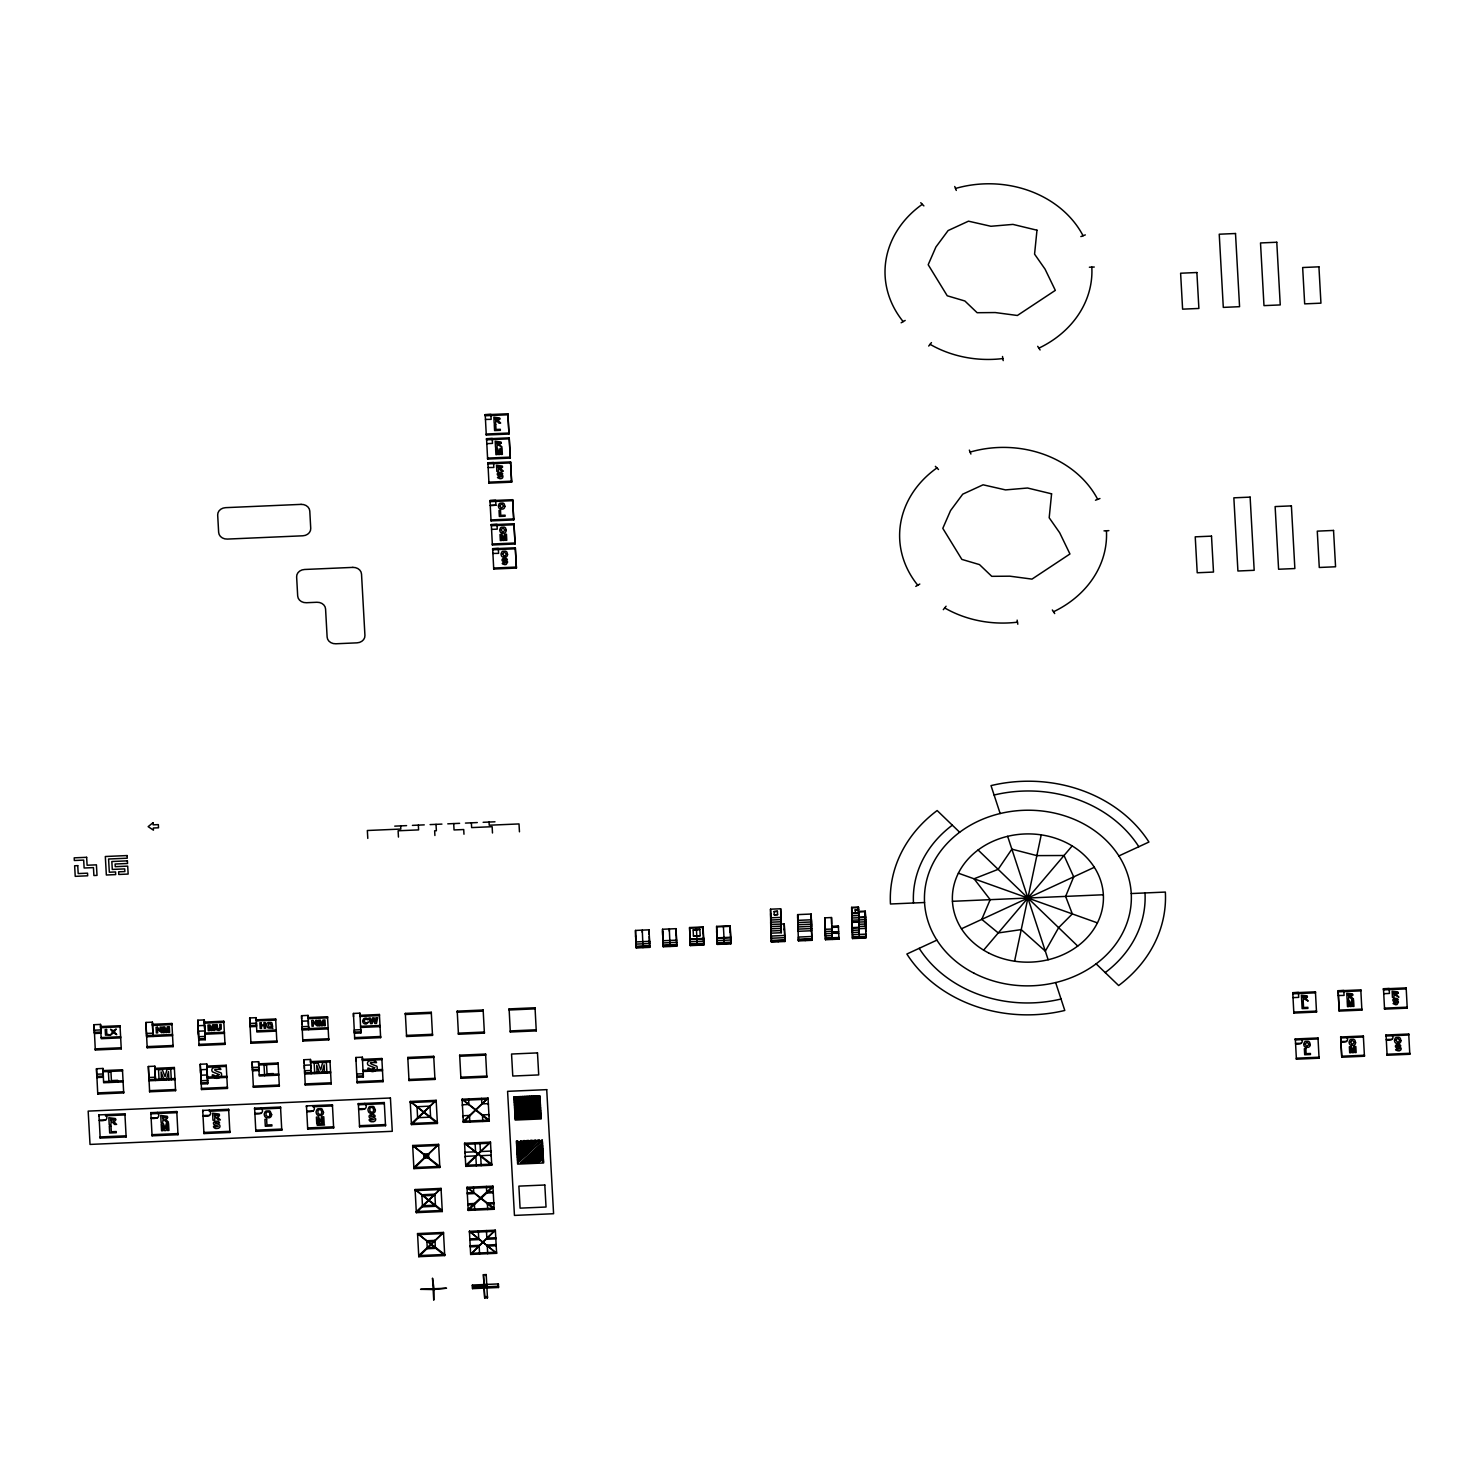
<?xml version="1.0" encoding="UTF-8"?>
<svg xmlns="http://www.w3.org/2000/svg" width="1484" height="1484" viewBox="0 0 1484 1484"><rect width="100%" height="100%" fill="white"/><g stroke="black" fill="none" stroke-linecap="round" stroke-linejoin="round"><path stroke-width="1.5" d="M1014.574 961.205L1041.23 834.861M166.319 1079.962L168.471 1071.578L168.935 1079.851M321.954 1073.229L324.106 1064.826L324.569 1073.099M497.548 473.285L497.288 473.952A2.096 1.781 -0.7 0 0 497.344 474.528A1.892 1.614 -0.7 0 0 497.863 475.27L501.499 476.642L498.902 477.254A2.282 1.929 -0.7 0 1 498.55 476.549L497.492 477.625L499.904 478.701A5.565 4.712 -0.7 0 0 500.887 478.627A4.025 3.413 -0.7 0 0 501.462 478.516A2.17 1.855 -0.7 0 0 502.686 477.681L502.891 476.16M1393.142 999.27L1392.901 999.808A2.096 1.781 -0.7 0 0 1392.938 1000.513A1.874 1.595 -0.7 0 0 1393.309 1001.125L1397.093 1002.627L1394.589 1003.314A2.282 1.929 -0.7 0 1 1394.144 1002.535L1393.086 1003.611L1395.498 1004.687A5.565 4.712 -0.7 0 0 1396.481 1004.612A4.025 3.413 -0.7 0 0 1397.056 1004.501L1398.485 1002.127M1395.702 1045.404L1395.461 1045.942A2.096 1.781 -0.7 0 0 1395.498 1046.647A1.874 1.595 -0.7 0 0 1395.869 1047.259L1399.653 1048.761L1397.149 1049.448A2.282 1.929 -0.7 0 1 1396.704 1048.669L1395.646 1049.745A2.504 2.115 -0.7 0 0 1396.073 1050.227L1398.058 1050.82A5.565 4.73 -0.7 0 0 1399.041 1050.746M928.706 346.05L931.451 342.6M943.305 609.664L946.069 606.233M983.632 950.15L1072.171 845.917M411.439 1123.481L436.166 1100.33L437.39 1123.444L411.458 1124.575L410.233 1101.462L436.166 1100.33L411.458 1124.575L411.439 1123.481L437.39 1122.349L437.39 1123.444L410.233 1101.462L437.39 1122.349M413.888 1167.518L438.596 1144.368L439.839 1167.481L413.906 1168.613L412.663 1145.5L438.596 1144.368L413.906 1168.613L413.888 1167.518L439.82 1166.387L439.839 1167.481L412.663 1145.5L439.82 1166.387M463.323 1121.236L488.032 1098.086L489.275 1121.199L463.342 1122.331L462.099 1099.217L488.032 1098.086L463.342 1122.331L463.323 1121.236L489.256 1120.105L489.275 1121.199L462.099 1099.217L489.256 1120.105M515.152 1096.824L514.039 1097.882L539.935 1096.917M514.113 1099.44L516.988 1096.75M514.206 1100.98L518.825 1096.657M514.299 1102.538L520.661 1096.583M514.373 1104.096L522.498 1096.509M514.466 1105.654L524.334 1096.435M514.558 1107.212L526.152 1096.342M514.633 1108.771L527.989 1096.268M514.725 1110.329L529.825 1096.194M514.818 1111.887L531.662 1096.101M514.892 1113.445L533.498 1096.027M514.985 1115.003L535.334 1095.953M515.059 1116.562L537.171 1095.878M515.152 1118.12L539.007 1095.786M416.336 1211.556L441.045 1188.406L442.288 1211.519L416.336 1212.651L415.112 1189.537L441.045 1188.406L416.336 1212.651L416.336 1211.556L442.269 1210.425L442.288 1211.519L415.112 1189.537L442.269 1210.425M465.772 1165.274L490.481 1142.124L491.723 1165.237L465.772 1166.368L464.548 1143.255L490.481 1142.124L465.772 1166.368L465.772 1165.274L491.705 1164.142L491.723 1165.237L464.548 1143.255L491.705 1164.142M516.117 1118.862L539.953 1096.528M517.953 1118.769L540.046 1098.086M519.79 1118.695L540.139 1099.644M521.626 1118.621L540.213 1101.202M523.444 1118.528L540.306 1102.76M525.28 1118.454L540.399 1104.319M527.117 1118.38L540.473 1105.877M528.953 1118.305L540.566 1107.435M530.79 1118.213L540.658 1108.975M532.626 1118.138L540.732 1110.533M534.463 1118.064L540.825 1112.091M536.299 1117.971L540.899 1113.649M538.117 1117.897L540.992 1115.207M539.953 1117.823L541.085 1116.766M516.562 1143.552L521.274 1140.769L516.655 1145.11M516.729 1146.65L523.091 1140.695L524.928 1140.621L516.822 1148.208M516.914 1149.766L526.764 1140.547L528.601 1140.454L516.988 1151.324M517.081 1152.882L530.437 1140.38L532.274 1140.306L517.174 1154.441M517.248 1155.999L534.11 1140.213L535.947 1140.139L517.341 1157.557M517.415 1159.115L537.764 1140.064L539.601 1139.99L517.508 1160.674M517.601 1162.232L542.365 1139.86L517.638 1163.011M418.766 1255.594L443.493 1232.443L444.718 1255.557L418.785 1256.688L417.542 1233.575L443.493 1232.443L418.785 1256.688L418.766 1255.594L444.699 1254.462L444.718 1255.557L417.542 1233.575L444.699 1254.462M468.202 1209.293L492.929 1186.161L494.153 1209.274L468.221 1210.406L466.978 1187.293L486.437 1186.402L492.929 1186.161L492.929 1187.256L468.221 1210.406L468.202 1209.293L494.135 1208.18L494.153 1209.274L466.978 1187.293L494.135 1208.18M542.495 1142.198L520.383 1162.881L522.22 1162.807L542.569 1143.756M542.662 1145.314L524.056 1162.733L525.893 1162.64L542.754 1146.872M542.829 1148.43L527.729 1162.566L529.565 1162.491L542.921 1149.989M543.014 1151.547L531.402 1162.417L533.238 1162.324L543.088 1153.105M543.181 1154.645L535.056 1162.25L536.893 1162.176L543.255 1156.203M543.348 1157.761L538.729 1162.083L543.441 1159.319M543.515 1160.878L542.402 1161.935L543.571 1161.879M486.863 1238.101L470.651 1254.444L496.602 1253.312L469.426 1231.312L496.602 1253.312L495.359 1230.199L469.426 1231.312L470.651 1254.444L495.359 1230.199L486.863 1238.157L495.786 1237.712L495.804 1238.862L486.882 1239.251L486.455 1230.533L486.455 1231.683M433.142 1289.559L446.536 1288.205L420.584 1289.318L433.142 1289.559L433.736 1300.169L434.07 1289.522M901.159 322.789L905.184 320.433M915.776 586.403L919.802 584.047M1393.736 998.751L1394.997 998.361A4.712 3.988 -0.7 0 1 1396.017 998.342L1397.038 998.565A2.115 1.799 -0.7 0 1 1398.206 999.901L1394.311 999.826L1397.427 1001.144A1.985 1.688 -0.7 0 1 1398.076 1001.533L1398.262 1001.719M498.142 472.765L499.385 472.376A4.712 3.988 -0.7 0 1 500.423 472.357L501.444 472.58A2.115 1.781 -0.7 0 1 502.575 473.897M214.438 1121.719L215.866 1121.255A5.38 4.563 -0.7 0 1 217.054 1121.236L218.222 1121.496A2.412 2.041 -0.7 0 1 218.853 1121.885A2.393 2.022 -0.7 0 1 219.539 1123.036L215.106 1122.943L218.667 1124.445A2.282 1.929 -0.7 0 1 219.409 1124.891L219.613 1125.095A2.226 1.892 -0.7 0 1 219.873 1125.577L219.966 1126.634A1.948 1.651 -0.7 0 1 219.632 1127.321A2.486 2.115 -0.7 0 1 218.241 1128.267L218.037 1128.322M1396.296 1044.884L1397.538 1044.495A4.712 3.988 -0.7 0 1 1398.577 1044.458L1399.598 1044.699A2.096 1.781 -0.7 0 1 1400.748 1046.034L1396.871 1045.96L1399.987 1047.259A2.003 1.688 -0.7 0 1 1400.636 1047.667M936.905 940.133L906.872 954.026A137.604 116.809 -0.7 0 0 1064.789 1010.456L1055.643 982.575M961.465 928.78L1094.339 867.305M1118.899 855.934L1148.931 842.04A137.604 116.809 -0.7 0 0 991.015 785.611L1000.16 813.51M1080.853 236.587L1085.323 234.899M1095.47 500.219L1099.941 498.513M365.305 1019.118L364.062 1021.085L365.491 1022.995M373.671 1121.589L373.875 1121.533A2.486 2.115 -0.7 0 0 375.285 1120.568A1.985 1.688 -0.7 0 0 375.619 1119.734L375.508 1118.825M1399.431 1050.672L1399.616 1050.616A2.17 1.855 -0.7 0 0 1400.859 1049.782L1401.137 1049.058A2.857 2.412 -0.7 0 0 1401.1 1048.502L1401.044 1048.261M365.973 1022.995L368.626 1022.031L366.437 1023.941A4.081 3.469 -0.7 0 1 365.602 1023.979L364.99 1023.923A2.69 2.282 -0.7 0 1 364.174 1023.626A3.079 2.616 -0.7 0 1 362.986 1022.402L362.727 1021.549A5.621 4.767 -0.7 0 1 362.708 1020.547L363.654 1018.766A3.024 2.56 -0.7 0 1 364.99 1018.172L365.305 1018.117A3.747 3.191 -0.7 0 1 366.251 1018.098A3.024 2.56 -0.7 0 1 367.55 1018.618M1089.386 267.231L1094.264 267.027M485.212 414.759L507.899 413.776L507.918 414.778L485.231 415.761L485.212 414.611L490.889 414.37L491.148 419.341L485.472 419.434M508.956 433.031L486.288 434.014L486.288 435.016L508.975 434.033L507.899 413.776M486.548 438.837L509.235 437.854L509.235 438.837L486.567 439.82L486.548 438.67L492.224 438.429L492.484 443.401L486.826 443.642M510.292 457.109L487.624 458.092L487.624 459.075L510.311 458.092L509.235 437.854M510.57 461.914L487.884 462.897L487.902 463.898L510.57 462.915L510.57 461.914L511.646 482.17L488.959 483.153L487.884 462.748L493.56 462.489L493.82 467.46L488.143 467.553M511.628 481.168L488.959 482.152L488.959 483.153M495.916 505.228L490.239 505.469L495.916 505.228L495.637 500.256L489.98 500.498L489.998 501.648L512.666 500.664L512.666 499.681L489.98 500.664L491.056 520.903L513.742 519.919L512.666 499.681M513.724 518.918L491.037 519.919L491.056 520.903M491.315 524.724L514.002 523.741L514.002 524.742L491.315 525.726L491.315 524.575L496.973 524.316L497.251 529.139L491.575 529.38M515.059 542.996L492.373 543.979L492.391 544.98L515.078 543.997L514.002 523.741M492.651 548.783L515.319 547.8L515.338 548.802L492.651 549.785L492.651 548.635L498.309 548.394L498.587 553.365L492.911 553.439M1104.003 530.864L1108.882 530.641M516.395 567.055L493.708 568.038L493.727 569.04L516.413 568.057L515.319 547.8M394.744 826.143L406.579 825.623M412.422 825.382L424.257 824.863M430.1 824.603L441.935 824.102M447.778 823.843L459.613 823.323M465.457 823.082L477.292 822.563M483.135 822.303L494.97 821.802M770.53 909.191L780.658 908.764L781.178 919.561L771.031 920.006L770.53 909.191L770.79 930.598M924.551 902.513L890.456 903.997A137.604 116.809 -0.7 0 1 937.146 810.542L959.666 832.246M952.45 901.307L1103.354 894.759M1131.253 893.553L1165.348 892.069A137.604 116.809 -0.7 0 1 1118.658 985.543L1096.138 963.839M851.909 927.092L851.668 907.336L858.42 907.039L858.587 909.896L855.211 910.044L858.587 909.358M774.054 911.38L777.431 911.232L777.597 914.645L774.221 914.793L774.073 911.918L777.431 911.232M851.668 907.874L858.438 907.577M858.475 911.417L865.246 911.139L865.562 917.427L852.039 918.002L851.668 907.336M797.836 929.429L797.65 914.608L811.173 914.033L811.562 926.35L798.04 926.943L797.669 916.815M858.494 911.974L865.246 911.677M858.754 912.771L851.983 913.068L852.187 928.984M852.001 913.606L858.754 913.328M852.02 915.813L858.772 915.517M824.863 928.261L824.733 917.835L831.504 917.539L832.227 935.606L825.456 935.903L824.77 920.024M858.791 917.168L865.562 916.871L865.71 928.39L858.939 928.687L858.735 912.233L855.359 912.92L855.192 909.506M797.965 920.358L811.488 919.765L811.618 930.746L798.095 931.321L797.65 914.608M771.049 922.195L781.196 921.749M797.984 922.547L811.507 921.954M852.076 920.21L865.599 919.616M703.49 937.628L703.824 945.011L690.301 945.605L689.578 927.537L703.101 926.943L703.768 941.171L690.245 941.765M716.698 932.954L716.624 926.368L730.147 925.775L730.796 937.795L717.273 938.389M635.579 936.46L635.504 930.431L649.027 929.837L649.695 943.509L636.172 944.102M662.625 935.291L662.55 929.262L676.073 928.669L676.778 946.18L663.255 946.773L662.569 931.451M689.596 928.094L703.119 927.5M716.624 926.906L730.147 926.331M771.086 924.402L784.238 923.976L784.943 941.487L771.42 942.08L770.771 928.965M852.094 921.842L858.846 921.564L859.199 930.041L852.447 930.338M798.021 924.736L811.544 924.161M852.094 922.399L865.617 921.805M693.121 929.707L699.873 929.411L700.207 935.699L693.436 935.996L693.121 930.264L699.873 929.411M771.105 926.591L781.252 926.146L780.714 913.142M858.884 924.291L865.654 924.013L865.283 913.884M781.27 928.353L771.142 928.78L770.586 913.587M831.615 926.313L838.367 926.035L839.017 939.149L825.512 939.743L824.844 926.61M831.615 926.869L838.367 926.572M831.615 927.426L838.386 927.129M798.077 929.132L811.6 928.539M865.673 926.202L858.921 926.498L859.255 934.419M771.161 930.987L781.307 930.542M825.512 939.743L825.382 929.299L832.134 929.021L832.246 937.795M852.41 928.131L859.18 927.834M781.326 932.731L771.198 933.176L770.994 917.798L781.141 917.372L781.326 932.731L780.807 919.728M825.401 931.507L832.172 931.21M831.93 932.063L838.683 931.767L831.93 932.601M703.75 938.426L690.227 939.02L690.301 945.605M831.949 933.158L838.701 933.417M649.658 941.32L636.154 941.913L636.228 947.942L649.732 947.367L649.213 936.534M663.255 946.773L663.181 940.726L676.704 940.151M690.227 939.558L703.75 938.982M784.869 935.458L771.346 936.052L771.42 942.08M825.438 933.696L832.19 933.399M859.236 932.23L852.465 932.527L851.76 914.459M663.218 942.934L676.741 942.34M730.814 940.003L717.291 940.578L716.624 926.368M784.888 937.647L771.383 938.24L770.678 922.38M852.502 934.716L866.025 934.141L866.062 937.981L852.539 938.556L851.872 923.252M636.191 946.291L649.714 945.716M663.237 945.122L676.76 944.547M690.283 943.954L703.806 943.36M717.328 942.785L730.833 942.192M771.402 940.429L784.925 939.854M798.448 939.261L811.971 938.667M825.494 938.092L838.998 937.498L839.017 939.149M852.521 936.923L866.044 936.33M649.732 946.254L636.209 946.848L635.504 930.431M663.255 945.679L676.76 945.085M690.283 944.51L703.806 943.917M717.328 943.323L730.851 942.748M771.402 940.986L784.925 940.392M798.448 939.817L811.971 939.224L811.266 922.807M825.494 938.63L839.017 938.055M852.539 937.461L866.044 936.886M636.209 947.404L649.732 946.811M663.255 946.217L676.778 945.642M703.806 944.473L690.301 945.048L689.578 927.537M717.328 943.88L730.851 943.286M771.42 941.524L784.943 940.949M798.466 940.355L811.971 939.78M825.494 939.187L839.017 938.593M852.539 938.018L866.062 937.424L865.357 920.47M717.347 944.418L730.87 943.843L730.777 937.257L717.254 937.832L717.347 944.418L716.679 931.303M798.466 940.912L811.989 940.318L811.933 936.478L798.411 937.072L798.466 940.912L797.761 923.4M94.049 1024.702L100.541 1024.405L100.838 1029.915L100.875 1033.216L94.401 1033.495L94.049 1024.702L95.31 1050.004L121.261 1048.873L121.243 1047.741L95.291 1048.854L95.31 1050.004M145.933 1022.439L152.407 1022.161L153.056 1036.463L152.444 1024.312L171.903 1023.478L173.127 1046.628L147.194 1047.76L145.933 1022.439L146.582 1036.741L172.515 1035.628L172.496 1034.478L146.564 1035.609M197.799 1020.194L204.291 1019.916L205.2 1036.426L205.256 1039.727L198.763 1040.006L197.799 1020.194L199.06 1045.497L225.011 1044.384L224.993 1043.233L199.06 1044.365L199.06 1045.497M250.944 1043.252L250.926 1042.12L276.877 1040.989L276.877 1042.139L250.944 1043.252L249.683 1017.95L256.175 1017.672L256.825 1031.974L276.265 1031.12L276.265 1029.989L256.806 1030.823M301.604 1018.989L301.567 1015.687L308.041 1015.408L308.691 1029.711L308.653 1026.427L302.18 1026.705L302.217 1029.989L328.149 1028.876L328.131 1027.726L302.198 1028.857M353.47 1016.744L353.433 1013.442L359.926 1013.164L360.872 1032.975L354.398 1033.254L354.361 1029.952L360.835 1029.673L360.872 1032.975M121.261 1048.873L120.019 1025.722L100.56 1026.557L101.19 1038.707L120.649 1037.872L120.631 1036.722L101.172 1037.576M225.011 1044.384L223.769 1021.215L204.31 1022.068L205.256 1039.727M256.194 1019.823L275.653 1018.97L276.877 1042.139M308.078 1017.56L327.519 1016.726L328.762 1039.876L302.829 1041.007L301.567 1015.687M359.944 1015.316L379.403 1014.481L380.646 1037.631L354.695 1038.763L353.433 1013.442M405.336 1013.386L431.288 1012.274L432.512 1035.387L406.579 1036.5L405.336 1013.386L405.355 1014.481L431.288 1013.368L431.288 1012.274M457.22 1011.142L483.153 1010.01L484.396 1033.124L458.445 1034.255L457.22 1011.142L457.239 1012.236L483.172 1011.123L483.153 1010.01M509.105 1008.897L535.038 1007.766L536.262 1030.879L510.329 1032.011L509.105 1008.897L509.105 1009.992L535.056 1008.86L535.038 1007.766M94.364 1030.193L100.838 1029.915M249.998 1023.441L256.472 1023.162L256.509 1026.464L250.035 1026.743L249.683 1017.95M94.382 1032.345L100.875 1032.066M250.017 1025.592L256.491 1025.314M146.545 1033.458L153.019 1033.179M204.922 1033.068L224.381 1032.233L224.399 1033.365L204.94 1034.218L204.903 1030.916L198.411 1031.194L198.466 1034.496M360.556 1026.316L380.015 1025.481L380.034 1026.631L360.575 1027.466M198.726 1036.704L205.2 1036.426M198.745 1038.856L205.237 1038.577M354.379 1032.103L360.872 1031.825M1292.768 992.815L1315.436 991.831L1315.455 992.833L1292.768 993.816L1292.749 992.666L1298.426 992.406L1298.704 997.378L1293.028 997.619M1338.382 995.504L1344.059 995.412L1343.781 990.44L1338.123 990.7L1339.199 1011.086L1361.885 1010.103L1361.867 1009.12L1339.18 1010.103L1339.199 1011.086M1383.478 988.882L1406.164 987.899L1406.183 988.901L1383.496 989.884L1383.478 988.715L1389.154 988.474L1389.414 993.445L1383.756 993.686M1361.885 1010.103L1360.809 989.865L1338.123 990.848L1339.18 1010.103M1338.141 991.85L1360.809 990.867L1360.809 989.865M1293.844 1013.071L1316.512 1012.069L1316.512 1011.086L1293.825 1012.069L1293.844 1013.071L1292.749 992.666M1384.553 1009.12L1407.24 1008.137L1407.222 1007.154L1384.553 1008.137L1384.553 1009.12L1383.478 988.715M96.497 1068.721L102.971 1068.443L103.286 1073.952L103.324 1077.254L96.831 1077.532L96.497 1068.721L97.758 1094.042L123.691 1092.91L123.673 1091.779L97.74 1092.892L97.758 1094.042M148.363 1066.477L154.855 1066.198L155.505 1080.5L154.874 1068.35L174.333 1067.497L175.576 1090.666L149.624 1091.797L148.363 1066.477L149.031 1080.779L174.964 1079.666L174.945 1078.516L149.012 1079.647M200.247 1064.232L206.74 1063.954L207.649 1080.463L207.686 1083.747L201.212 1084.043L200.247 1064.232L201.509 1089.534L227.442 1088.421L227.442 1087.271L201.49 1088.403L201.509 1089.534M253.393 1087.29L253.374 1086.158L279.307 1085.027L279.326 1086.158L253.393 1087.29L252.132 1061.987L258.606 1061.691L259.255 1075.993L278.714 1075.158L278.695 1074.008L259.255 1074.861M304.034 1063.026L303.997 1059.724L310.49 1059.446L311.139 1073.748L311.102 1070.465L304.61 1070.743L304.647 1074.026L330.598 1072.913L330.58 1071.763L304.647 1072.895M355.919 1060.782L355.882 1057.48L362.356 1057.202L363.32 1077.013L356.828 1077.291L356.791 1073.989L363.283 1073.711L363.32 1077.013M123.691 1092.91L122.467 1069.76L103.008 1070.595L103.639 1082.745L123.079 1081.91L123.061 1080.76L103.62 1081.613M227.442 1088.421L226.217 1065.252L206.758 1066.106L207.686 1083.747M258.643 1063.842L278.083 1063.008L279.326 1086.158M310.508 1061.598L329.967 1060.763L331.21 1083.914L305.259 1085.045L303.997 1059.724M362.393 1059.353L381.852 1058.5L383.076 1081.669L357.143 1082.801L355.882 1057.48M407.785 1057.424L433.718 1056.293L434.96 1079.424L409.009 1080.537L407.785 1057.424L407.803 1058.519L433.736 1057.406L433.718 1056.293M459.669 1055.18L485.602 1054.048L486.826 1077.161L460.893 1078.293L459.669 1055.18L459.669 1056.274L485.62 1055.143L485.602 1054.048M96.794 1074.231L103.286 1073.952M252.428 1067.478L258.921 1067.2L258.958 1070.502L252.465 1070.78L252.132 1061.987M96.831 1076.382L103.305 1076.104M252.465 1069.63L258.939 1069.352M148.975 1077.495L155.468 1077.198M207.37 1077.106L226.829 1076.271L226.829 1077.403L207.389 1078.256L207.352 1074.954L200.859 1075.232L200.897 1078.534M363.005 1070.354L382.445 1069.519L382.464 1070.65L363.023 1071.504M201.156 1080.742L207.649 1080.463M201.193 1082.893L207.667 1082.615M356.828 1076.141L363.302 1075.863M1295.309 1038.948L1317.996 1037.965L1319.072 1058.203L1296.404 1059.186L1295.309 1038.781L1295.328 1039.932L1318.015 1038.948L1317.996 1037.965M1340.683 1036.982L1363.351 1035.999L1364.445 1056.237L1341.759 1057.22L1340.683 1036.815L1341.759 1057.22M1386.037 1035.016L1408.724 1034.014L1409.8 1054.271L1387.113 1055.254L1386.037 1034.849L1386.056 1035.999L1408.724 1035.016L1408.724 1034.014M1340.683 1037.965L1363.369 1036.982L1363.351 1035.999M1301.245 1043.363C1285.756 1042.881 1307.385 1047.314 1300.986 1038.689M1391.973 1039.412C1376.466 1038.948 1398.114 1043.382 1391.714 1034.756M1346.619 1041.545C1331.037 1040.859 1352.833 1045.107 1346.34 1036.722M1341.74 1056.218L1364.427 1055.235L1364.445 1056.237M98.964 1114.911L124.897 1113.798L126.14 1136.948L100.189 1138.08L98.964 1114.744L98.983 1116.061M150.83 1112.666L176.781 1111.535L178.006 1134.704L152.073 1135.816L150.83 1112.499L150.849 1113.816L176.8 1112.685L176.781 1111.535M202.714 1110.422L228.647 1109.29L229.89 1132.459L203.957 1133.572L202.714 1110.236L202.733 1111.553M254.599 1108.158L280.532 1107.045L281.774 1130.196L255.823 1131.327L254.599 1107.991L254.599 1109.309L280.55 1108.177L280.532 1107.045M306.465 1105.914L332.416 1104.801L333.64 1127.951L307.707 1129.083L306.465 1105.747L306.483 1107.064M358.349 1103.669L384.282 1102.538L385.525 1125.707L359.573 1126.82L358.349 1103.484L358.367 1104.801L384.3 1103.688L384.282 1102.538M513.983 1096.899L539.916 1095.749L541.159 1118.936L515.208 1120.049L513.983 1096.88M105.457 1115.783L124.916 1114.929L124.897 1113.798M209.207 1111.275L228.666 1110.44L228.647 1109.29M312.976 1106.786L332.416 1105.932L332.416 1104.801M410.233 1102.556L436.185 1101.443M462.118 1100.312L488.051 1099.18M209.504 1115.467C191.77 1114.929 216.516 1119.993 209.207 1110.143M365.138 1108.715C347.404 1108.177 372.15 1113.241 364.823 1103.391M105.754 1120.142C87.946 1119.363 112.858 1124.223 105.438 1114.632M157.638 1117.897C139.737 1117.415 164.835 1121.83 157.323 1112.388M261.388 1113.39C243.58 1112.61 268.493 1117.471 261.073 1107.88M313.254 1111.145C295.446 1110.366 320.358 1115.226 312.957 1105.636M317.205 1125.317L324.588 1125.002M515.189 1118.917L541.141 1117.767M412.682 1146.594L438.615 1145.463M464.548 1144.35L490.499 1143.218M415.112 1190.632L441.063 1189.5M466.996 1188.387L492.929 1187.256M421.901 1194.75L434.868 1194.156L435.498 1206.306L422.513 1206.863L421.901 1194.713M473.767 1192.468L467.293 1192.784L467.312 1193.878L473.786 1193.6L473.47 1186.959L473.489 1188.109M486.752 1191.949L493.226 1191.615L493.244 1192.765L486.752 1193.043L486.437 1186.402L486.455 1187.534M421.901 1195.863L434.886 1195.288M422.513 1205.769L435.48 1205.156M467.905 1203.802L474.379 1203.468L474.695 1210.109L474.695 1208.978M474.398 1204.618L467.905 1204.897L467.905 1203.747M487.364 1204.043L493.857 1203.765L493.838 1202.634L487.346 1202.949L487.679 1209.553L487.661 1208.421M417.56 1234.669L443.493 1233.538M469.445 1232.425L495.378 1231.293M478.757 1238.454L469.853 1238.88L469.853 1239.993L478.776 1239.604L478.349 1230.885L478.349 1232.035M426.891 1241.848L434.998 1241.496M427.262 1247.636L435.368 1247.228M470.224 1245.762L479.147 1245.336L479.573 1254.054L479.555 1252.904M479.165 1246.486L470.243 1246.857L470.224 1245.725M487.253 1246.133L496.175 1245.744L496.157 1244.594L487.253 1245.039L487.679 1253.702L487.661 1252.552M470.651 1253.331L496.583 1252.218M483.45 1274.7L486.214 1274.571L487.457 1297.851L484.693 1297.962L483.45 1274.7L484.693 1297.962M472.413 1285.033L498.346 1283.92L498.494 1287.5L472.561 1288.631L472.413 1285.033L472.431 1286.294L486.826 1285.589M484.674 1296.719L487.438 1296.589L487.457 1297.851M365.658 1019.081C366.715 1019.415 369.182 1020.565 367.828 1018.692M958.386 873.204L1097.418 922.881M978.086 849.998L1077.718 946.069M502.668 475.733L502.482 475.548A2.003 1.688 -0.7 0 0 501.833 475.158L498.717 473.86L502.594 473.915M507.435 561.62L507.25 561.453A2.003 1.688 -0.7 0 0 506.582 561.045L503.484 559.746L507.361 559.82A2.096 1.781 -0.7 0 0 506.192 558.466L505.172 558.244A4.712 3.988 -0.7 0 0 504.152 558.281L502.891 558.67A2.003 1.707 -0.7 0 0 502.315 559.171L502.056 559.728A2.096 1.781 -0.7 0 0 502.111 560.414A1.874 1.577 -0.7 0 0 502.464 561.026L506.248 562.547L503.67 563.141A2.282 1.929 -0.7 0 1 503.299 562.455L502.26 563.512A2.504 2.115 -0.7 0 0 502.686 564.013L504.653 564.588A5.565 4.73 -0.7 0 0 505.654 564.532A4.007 3.413 -0.7 0 0 506.229 564.402L507.658 562.046M920.748 202.714L923.883 205.905M935.365 466.347L938.5 469.519M1037.706 346.328L1040.08 349.964M1052.323 609.961L1054.697 613.578M373.393 1108.27L373.56 1111.219A1.985 1.688 -0.7 0 1 371.594 1112.239L369.887 1111.182L369.831 1108.437A1.966 1.669 -0.7 0 1 370.202 1107.936A1.948 1.651 -0.7 0 1 373.096 1107.954M321.527 1110.533L321.694 1113.464A1.985 1.688 -0.7 0 1 319.728 1114.484L318.021 1113.427L317.947 1110.681A1.966 1.669 -0.7 0 1 318.337 1110.18A1.948 1.651 -0.7 0 1 321.212 1110.199M954.731 186.502L956.29 190.434M969.349 450.116L970.907 454.048M319.728 1073.322L316.723 1065.141L317.112 1073.433M164.093 1080.074L161.107 1071.893L161.478 1080.185M1007.655 836.327L1048.149 959.758M1002.516 356.494L1003.203 360.612M1017.134 620.126L1017.801 624.226M1406.164 987.899L1407.24 1008.137M1315.436 991.831L1316.512 1012.069M858.42 907.039L858.809 917.706M831.745 928.613L832.264 938.89M824.733 917.835L825.382 929.299M811.34 928.298L811.989 940.318M784.943 941.487L784.238 923.976M730.184 928.52L730.87 943.843M724.025 938.092L723.394 926.628M703.156 931.896L703.824 945.011M696.979 939.261L696.348 927.797M676.092 930.858L676.778 946.18M662.55 929.262L663.181 940.726M635.579 935.922L636.228 947.942M507.918 414.778L508.975 434.033M509.235 438.837L510.311 458.092M510.57 462.915L511.646 482.17M512.666 500.664L513.742 519.919M514.002 524.742L515.078 543.997M515.338 548.802L516.413 568.057M519.456 831.819L519.01 823.935L489.219 825.215L489.052 822.062M485.212 414.611L486.288 435.016M486.548 438.67L487.624 459.075M491.315 524.575L492.391 544.98M492.651 548.635L493.727 569.04M492.484 832.988L492.15 826.699L471.634 827.59L471.374 822.822M463.973 834.231L463.713 829.537L454.048 829.946L453.696 823.583M485.379 1284.476L485.509 1286.813M476.308 1164.847L475.808 1155.869L465.271 1156.37L465.29 1157.427M436.018 824.362L436.37 830.725L434.645 830.799L434.905 835.492M418.34 825.123L418.599 829.89L398.102 830.78L398.454 837.069M434.014 1288.743L432.512 1278.151L433.105 1288.78M400.661 825.883L400.828 829.055L367.346 830.502L367.791 838.404M326.944 1073.006L326.369 1062.507L322.603 1062.674L320.692 1069.945L317.91 1062.859L314.144 1063.026L314.738 1073.526M273.39 1075.325L273.279 1073.563L267.064 1073.841L266.582 1065.234L264.041 1065.326L264.616 1075.715M171.309 1079.758L170.734 1069.259L166.969 1069.408L165.058 1076.698L162.275 1069.612L158.51 1069.779L159.103 1080.278M117.755 1082.077L117.644 1080.315L111.43 1080.593L110.948 1071.967L108.406 1072.079L108.981 1082.448M1409.8 1054.271L1409.781 1053.269L1387.113 1054.252L1387.113 1055.254M1319.072 1058.203L1319.072 1057.202L1296.385 1058.185L1296.404 1059.186M865.747 931.692L865.246 911.139M859.292 936.627L859.18 927.296L852.41 927.593L852.539 938.556M859.292 937.165L859.31 938.278M838.367 926.035L838.386 927.667M832.246 938.352L832.264 939.446M831.504 917.539L831.578 924.124M811.173 914.033L811.34 928.854M805.218 939.52L805.218 940.615M784.294 928.928L784.313 930.023M780.658 908.764L780.862 924.124M778.173 940.689L778.191 941.784M777.597 914.645L774.221 914.793M730.147 925.775L730.221 932.36M724.025 937.554L724.081 942.488M724.081 943.045L724.099 944.139M703.101 926.943L703.193 933.529M700.207 935.699L693.436 935.996M696.979 938.723L697.035 943.657M697.053 944.214L697.053 945.308M676.073 928.669L676.148 934.716M670.007 944.826L669.303 928.965L669.34 931.154M670.007 945.382L670.026 946.477M649.417 941.079L649.732 947.367M649.027 929.837L649.083 934.234M642.962 946.013L642.275 930.134L642.294 932.342M642.962 946.551L642.98 947.645M536.262 1030.879L536.262 1029.785L510.311 1030.916L510.329 1032.011M498.494 1287.5L498.476 1286.257L472.543 1287.389L472.561 1288.631M498.346 1283.92L498.364 1285.163M490.981 1152.159L490.981 1151.065L480.445 1151.565L479.944 1142.587L479.963 1143.682M491.223 1156.296L491.204 1155.201L480.668 1155.702L481.168 1165.701M488.978 1115.69L488.959 1114.595L482.467 1114.929L482.782 1121.477M488.366 1104.69L488.347 1103.595L481.855 1103.91L481.558 1098.364L481.577 1099.459M486.826 1077.161L486.826 1076.067L460.875 1077.198L460.893 1078.293M484.396 1033.124L484.378 1032.029L458.445 1033.161L458.445 1034.255M486.214 1274.571L486.233 1275.832M476.308 1164.81L476.308 1165.905M475.103 1143.886L475.084 1142.791L475.585 1151.788L465.03 1152.233L465.048 1153.291M469.816 1122.052L469.5 1115.449L463.027 1115.764L463.027 1116.821M468.592 1100.034L468.592 1098.939L468.888 1104.486L462.414 1104.764L462.414 1105.821M434.96 1079.424L434.942 1078.311L409.009 1079.443L409.009 1080.537M432.512 1035.387L432.493 1034.292L406.56 1035.405L406.579 1036.5M385.525 1125.707L385.506 1124.557L359.573 1125.688L359.573 1126.82M383.076 1081.669L383.058 1080.519L357.125 1081.65L357.143 1082.801M381.852 1058.5L381.852 1059.65L362.411 1060.485L362.356 1057.202M380.646 1037.631L380.627 1036.481L354.676 1037.613L354.695 1038.763M379.403 1014.481L379.422 1015.612L359.963 1016.466L359.926 1013.164M333.64 1127.951L333.622 1126.801L307.689 1127.933L307.707 1129.083M331.21 1083.914L331.192 1082.782L305.24 1083.895L305.259 1085.045M329.967 1060.763L329.986 1061.895L310.527 1062.748L310.49 1059.446M328.762 1039.876L328.743 1038.744L302.81 1039.857L302.829 1041.007M327.519 1016.726L327.537 1017.857L308.078 1018.71L308.041 1015.408M310.824 1068.239L310.787 1064.956L304.313 1065.234L304.35 1068.536M308.394 1024.22L308.357 1020.918L301.864 1021.196L301.901 1024.498M281.774 1130.196L281.756 1129.064L255.805 1130.177L255.823 1131.327M278.083 1063.008L278.102 1064.139L258.643 1064.993L258.606 1061.691M275.653 1018.97L275.672 1020.12L256.213 1020.955L256.175 1017.672M229.89 1132.459L229.872 1131.309L203.939 1132.44L203.957 1133.572M226.217 1065.252L226.236 1066.402L206.777 1067.237L206.74 1063.954M223.769 1021.215L223.787 1022.365L204.328 1023.199L204.291 1019.916M207.074 1072.746L207.037 1069.445L200.563 1069.741L200.6 1073.025M204.644 1028.709L204.588 1025.425L198.114 1025.704L198.151 1028.987M178.006 1134.704L178.006 1133.553L152.054 1134.685L152.073 1135.816M175.576 1090.666L175.557 1089.516L149.624 1090.647L149.624 1091.797M174.333 1067.497L174.351 1068.647L154.893 1069.5L154.855 1066.198M173.127 1046.628L173.109 1045.497L147.176 1046.61L147.194 1047.76M171.903 1023.478L171.903 1024.609L152.462 1025.463L152.407 1022.161M126.14 1136.948L126.121 1135.816L100.189 1136.929L100.189 1138.08M122.467 1069.76L122.467 1070.891L103.027 1071.745L102.971 1068.443M120.019 1025.722L120.037 1026.854L100.578 1027.707L100.541 1024.405M373.226 1121.663A6.363 5.398 -0.7 0 1 372.076 1121.737C370.369 1122.331 367.234 1118.973 370.518 1119.288A2.616 2.207 -0.7 0 0 370.944 1120.086L373.931 1119.493L369.59 1117.675A2.133 1.818 -0.7 0 1 369.108 1116.358A1.985 1.688 -0.7 0 1 369.386 1115.541A2.337 1.985 -0.7 0 1 370.091 1114.948L371.501 1114.521A5.38 4.563 -0.7 0 1 372.67 1114.484L373.838 1114.744A2.412 2.041 -0.7 0 1 374.487 1115.133A2.393 2.022 -0.7 0 1 375.174 1116.283L370.74 1116.191L374.283 1117.693A2.282 1.929 -0.7 0 1 375.563 1118.917M217.591 1128.415A6.363 5.398 -0.7 0 1 216.46 1128.489C214.753 1129.083 211.581 1125.707 214.902 1126.041A2.616 2.207 -0.7 0 0 215.31 1126.838L218.296 1126.245L213.956 1124.427A2.133 1.818 -0.7 0 1 213.529 1123.722A2.393 2.022 -0.7 0 1 213.473 1123.054A1.985 1.688 -0.7 0 1 213.752 1122.294M1091.816 267.139A103.472 87.834 -0.7 0 1 1038.893 348.146M1002.85 358.553A103.472 87.834 -0.7 0 1 930.078 344.325M903.162 321.601A103.472 87.834 -0.7 0 1 922.306 204.31M955.51 188.468A103.472 87.834 -0.7 0 1 1083.079 235.752M1106.433 530.753A103.472 87.834 -0.7 0 1 1053.51 611.76M1017.467 622.167A103.472 87.834 -0.7 0 1 944.696 607.939M917.78 585.234A103.472 87.834 -0.7 0 1 936.923 467.924M970.128 452.082A103.472 87.834 -0.7 0 1 1097.696 499.366M913.476 902.995A114.565 97.258 -0.7 0 1 952.338 825.178M1061.041 999.01A123.599 104.937 -0.7 0 1 919.19 948.332M1144.999 892.96A117.217 99.521 -0.7 0 1 1105.209 972.576M994.094 795.016A126.103 107.052 -0.7 0 1 1138.822 846.733M219.966 1028.282L217.74 1029.135L217.183 1024.628L215.811 1024.683L216.182 1029.173A3.172 2.69 -0.7 0 0 216.59 1029.785L218.037 1030.341A5.713 4.86 -0.7 0 0 219.261 1030.341L221.209 1029.117L221.135 1024.461L219.762 1024.516L219.966 1028.282M533.683 1104.671L531.717 1108.288L525.392 1109.142L525.67 1114.057L522.535 1114.187L521.83 1101.239L531.087 1101.221A4.211 3.58 -0.7 0 1 532.7 1102.222A3.729 3.172 -0.7 0 1 533.09 1102.742L533.683 1104.671M113.971 1119.53L110.688 1120.606L110.595 1118.806L113.971 1119.53M165.856 1117.285L162.572 1118.342L162.479 1116.562L165.856 1117.285M217.721 1115.041L214.438 1116.098L214.345 1114.317L217.721 1115.041M498.346 418.803L495.471 419.731L495.396 418.173L498.346 418.803M499.681 442.881L496.806 443.79L496.713 442.232L499.681 442.881M501.017 466.941L498.142 467.868L498.049 466.31L501.017 466.941M1305.883 996.858L1303.026 997.786L1302.933 996.228L1305.883 996.858M1351.238 994.892L1348.381 995.82L1348.288 994.243L1351.238 994.892M1396.611 992.926L1393.736 993.853L1393.661 992.277L1396.611 992.926M530.567 1104.894L530.252 1105.951A1.948 1.651 -0.7 0 1 529.64 1106.489L525.28 1106.971L525.076 1103.28L530.233 1103.966A2.319 1.966 -0.7 0 1 530.567 1104.894M219.113 1074.601L215.755 1076.086A2.059 1.744 -0.7 0 1 214.939 1075.77C208.669 1071.875 214.549 1081.075 219.298 1077.569A3.654 3.098 -0.7 0 0 221.135 1076.234L221.264 1076.011A2.857 2.412 -0.7 0 0 221.598 1075.195L221.468 1073.618A3.339 2.838 -0.7 0 0 221.097 1072.895C209.522 1068.925 216.219 1069.111 220.893 1069.445A3.506 2.987 -0.7 0 0 220.207 1068.294L217.239 1067.107L213.325 1067.812A3.45 2.931 -0.7 0 0 212.305 1068.684A2.968 2.523 -0.7 0 0 211.86 1069.816A3.58 3.042 -0.7 0 0 211.878 1070.521A3.209 2.727 -0.7 0 0 212.583 1071.875L219.113 1074.601M374.729 1067.868L371.167 1069.278A2.059 1.744 -0.7 0 1 370.555 1069.018C364.211 1065.122 370.239 1074.305 374.933 1070.817A3.654 3.098 -0.7 0 0 376.769 1069.482L376.899 1069.278A2.857 2.412 -0.7 0 0 377.233 1068.443L377.103 1066.866A3.339 2.838 -0.7 0 0 376.713 1066.143C365.194 1062.099 371.853 1062.377 376.528 1062.692A3.506 2.987 -0.7 0 0 375.823 1061.561L372.855 1060.355L368.941 1061.06A3.45 2.931 -0.7 0 0 367.939 1061.95A2.968 2.523 -0.7 0 0 367.494 1063.082A3.58 3.042 -0.7 0 0 367.513 1063.768A3.209 2.727 -0.7 0 0 368.217 1065.122L374.729 1067.868M270.051 1114.503L269.81 1115.708A1.985 1.688 -0.7 0 1 267.843 1116.729L266.044 1115.467L266.081 1112.926A1.966 1.669 -0.7 0 1 266.452 1112.444A1.948 1.651 -0.7 0 1 267.584 1111.924A1.966 1.669 -0.7 0 1 269.606 1112.759L270.051 1114.503M499.811 505.617L501.202 508.103L503.484 506.452A5.546 4.712 -0.7 0 0 503.466 505.692L501.74 503.929L499.811 505.617M501.147 529.677L502.538 532.162L504.82 530.511A5.546 4.712 -0.7 0 0 504.801 529.751L502.872 527.989L501.147 529.677M1350.514 1041.935L1351.905 1044.421L1354.187 1042.77A5.546 4.712 -0.7 0 0 1354.169 1042.009L1352.239 1040.247L1350.514 1041.935M502.482 553.755L504.245 556.277A1.874 1.595 -0.7 0 0 504.82 556.222L506.155 554.571A5.546 4.712 -0.7 0 0 506.137 553.829L504.412 552.067L502.482 553.755M1305.141 1043.901L1306.532 1046.387L1308.832 1044.736A5.546 4.712 -0.7 0 0 1308.814 1043.975L1307.07 1042.213L1305.141 1043.901M1395.869 1039.969L1397.631 1042.491A1.874 1.595 -0.7 0 0 1398.225 1042.454L1399.56 1040.803A5.546 4.712 -0.7 0 0 1399.523 1040.043L1397.798 1038.281L1395.869 1039.969M271.553 1025.333C268.623 1032.215 266.823 1018.951 271.553 1025.333M271.646 1114.595L271.349 1116.024A3.71 3.135 -0.7 0 1 270.533 1117.118A3.079 2.616 -0.7 0 1 269.309 1117.767L266.619 1117.786A3.153 2.671 -0.7 0 1 265.413 1117.118A3.766 3.191 -0.7 0 1 264.746 1116.32L264.3 1114.948A8.607 7.309 -0.7 0 1 264.263 1113.761L265.154 1111.72A3.858 3.283 -0.7 0 1 266.118 1111.015L269.253 1110.867A3.116 2.653 -0.7 0 1 270.199 1111.312L271.646 1114.595M323.512 1112.351L323.215 1113.779A3.71 3.135 -0.7 0 1 322.399 1114.874A3.079 2.616 -0.7 0 1 321.193 1115.523L318.503 1115.541A3.153 2.69 -0.7 0 1 317.279 1114.855A3.766 3.191 -0.7 0 1 316.63 1114.057L316.166 1112.703A8.607 7.309 -0.7 0 1 316.129 1111.516L317.038 1109.476A3.858 3.283 -0.7 0 1 318.003 1108.771L321.138 1108.604A3.116 2.653 -0.7 0 1 322.084 1109.067L323.512 1112.351M375.396 1110.106L375.1 1111.535A3.71 3.135 -0.7 0 1 374.283 1112.629A3.079 2.616 -0.7 0 1 373.059 1113.278L370.388 1113.278A3.153 2.69 -0.7 0 1 369.164 1112.61A3.766 3.191 -0.7 0 1 368.496 1111.813L368.051 1110.44A8.607 7.309 -0.7 0 1 368.013 1109.271L368.904 1107.212A3.858 3.283 -0.7 0 1 369.887 1106.526L373.003 1106.359A3.116 2.653 -0.7 0 1 373.949 1106.823L375.396 1110.106M504.875 506.285L504.616 507.528A3.246 2.745 -0.7 0 1 503.911 508.493A2.69 2.282 -0.7 0 1 502.853 509.049L500.813 509.142A2.782 2.356 -0.7 0 1 499.44 508.474A3.283 2.801 -0.7 0 1 498.865 507.788L498.457 506.582A7.55 6.4 -0.7 0 1 498.42 505.562L499.218 503.762A3.376 2.875 -0.7 0 1 500.071 503.15L502.798 503.02A2.764 2.337 -0.7 0 1 503.874 503.595A3.061 2.597 -0.7 0 1 504.282 504.059L504.875 506.285M506.211 530.344L505.951 531.587A3.228 2.745 -0.7 0 1 505.246 532.552A2.69 2.282 -0.7 0 1 504.189 533.127L502.148 533.22A2.782 2.356 -0.7 0 1 500.776 532.552A3.283 2.801 -0.7 0 1 500.201 531.847L499.793 530.641A7.531 6.4 -0.7 0 1 499.756 529.621L500.553 527.822A3.376 2.875 -0.7 0 1 501.406 527.228L504.133 527.08A2.764 2.337 -0.7 0 1 505.209 527.673A3.061 2.597 -0.7 0 1 505.617 528.118L506.211 530.344M507.547 554.404L507.287 555.665A3.228 2.745 -0.7 0 1 506.582 556.611A2.69 2.282 -0.7 0 1 505.525 557.186L503.484 557.279A2.782 2.356 -0.7 0 1 502.093 556.611A3.283 2.801 -0.7 0 1 501.518 555.906L501.128 554.719A7.531 6.4 -0.7 0 1 501.091 553.68L501.889 551.9A3.376 2.875 -0.7 0 1 502.724 551.287L505.469 551.139A2.764 2.337 -0.7 0 1 506.526 551.733A3.061 2.597 -0.7 0 1 506.953 552.178L507.547 554.404M1310.224 1044.569L1309.964 1045.812A3.228 2.745 -0.7 0 1 1309.24 1046.776A2.69 2.282 -0.7 0 1 1308.183 1047.333L1306.143 1047.426A2.782 2.356 -0.7 0 1 1304.77 1046.758A3.283 2.801 -0.7 0 1 1304.195 1046.072L1303.805 1044.866A7.55 6.418 -0.7 0 1 1303.768 1043.846L1304.547 1042.046A3.376 2.875 -0.7 0 1 1305.401 1041.434L1308.146 1041.304A2.764 2.337 -0.7 0 1 1309.203 1041.879A3.061 2.597 -0.7 0 1 1309.611 1042.343L1310.224 1044.569M1355.578 1042.603L1355.319 1043.846A3.228 2.745 -0.7 0 1 1354.614 1044.81A2.69 2.282 -0.7 0 1 1353.556 1045.367L1351.516 1045.459A2.782 2.356 -0.7 0 1 1350.125 1044.792A3.283 2.801 -0.7 0 1 1349.568 1044.105L1349.16 1042.9A7.513 6.381 -0.7 0 1 1349.123 1041.879L1349.921 1040.08A3.376 2.875 -0.7 0 1 1350.755 1039.468L1353.501 1039.319A2.764 2.337 -0.7 0 1 1354.558 1039.913A3.061 2.597 -0.7 0 1 1354.985 1040.377L1355.578 1042.603M1400.952 1040.636L1400.692 1041.879A3.228 2.745 -0.7 0 1 1399.969 1042.844A2.69 2.282 -0.7 0 1 1398.911 1043.4L1396.871 1043.493A2.782 2.356 -0.7 0 1 1395.498 1042.825A3.283 2.801 -0.7 0 1 1394.923 1042.139L1394.515 1040.933A7.513 6.381 -0.7 0 1 1394.496 1039.913L1395.275 1038.114A3.376 2.875 -0.7 0 1 1396.129 1037.501L1398.856 1037.353A2.764 2.337 -0.7 0 1 1399.931 1037.947A3.061 2.597 -0.7 0 1 1400.34 1038.41L1400.952 1040.636M266.526 1024.683L267.51 1027.466A2.727 2.319 -0.7 0 0 268.567 1028.022L270.311 1028.115A2.838 2.412 -0.7 0 0 271.331 1027.837L272.852 1028.486L272.203 1027.206A2.987 2.541 -0.7 0 0 272.648 1026.538L271.924 1022.921A2.449 2.078 -0.7 0 0 271.182 1022.476L268.252 1022.495A2.745 2.337 -0.7 0 0 267.268 1023.125A2.968 2.523 -0.7 0 0 266.768 1023.83L266.526 1024.683M1036.982 230.206L1034.571 254.135L1045.07 269.161L1055.328 290.363L1017.375 315.48L995.245 312.549L977.14 312.716L964.878 300.992L947.237 295.78L928.186 264.727L935.922 246.993L948.109 230.558L968.477 221.172L990.904 226.273L1012.941 224.399L1036.982 230.206M1051.581 493.82L1049.188 517.768L1059.687 532.775L1069.945 553.977L1031.992 579.112L1009.862 576.182L991.757 576.33L979.496 564.606L961.855 559.394L942.804 528.341L950.539 510.607L962.726 494.172L983.094 484.804L1005.521 489.906L1027.559 488.013L1051.581 493.82M115.641 1119.752L115.585 1120.105A1.929 1.632 -0.7 0 1 114.936 1120.958L113.619 1121.422L116.605 1124.39L114.602 1124.482L112.061 1121.793A3.228 2.745 -0.7 0 0 111.114 1121.719L110.91 1124.649L109.222 1124.724L108.833 1117.712L115.418 1118.546A2.226 1.892 -0.7 0 1 115.622 1119.084A3.153 2.671 -0.7 0 1 115.641 1119.752M167.525 1117.508L167.451 1117.86A1.929 1.632 -0.7 0 1 166.802 1118.713L165.485 1119.177L168.49 1122.145L166.486 1122.238L163.815 1119.511A3.228 2.745 -0.7 0 0 162.999 1119.455L162.795 1122.386L161.107 1122.461L160.717 1115.467L167.302 1116.302A2.226 1.892 -0.7 0 1 167.506 1116.84A3.153 2.671 -0.7 0 1 167.525 1117.508M219.409 1115.263L219.335 1115.597A1.929 1.632 -0.7 0 1 218.686 1116.45L217.369 1116.933L220.355 1119.901L218.352 1119.975L215.699 1117.266A3.228 2.745 -0.7 0 0 214.865 1117.211L214.679 1120.142L212.973 1120.216L212.583 1113.204L219.168 1114.039A2.226 1.892 -0.7 0 1 219.372 1114.595A3.153 2.671 -0.7 0 1 219.409 1115.263M1307.348 997.044L1305.809 998.621L1308.183 1001.106L1304.102 998.806A2.838 2.412 -0.7 0 0 1303.379 998.751L1303.212 1001.31L1301.728 1001.385L1301.394 995.263L1306.996 995.783A1.892 1.614 -0.7 0 1 1307.33 996.45A2.764 2.337 -0.7 0 1 1307.348 997.044M1352.722 995.078L1350.941 996.543L1353.556 999.14L1351.794 999.214L1349.568 996.858A2.82 2.393 -0.7 0 0 1348.752 996.784L1348.566 999.344L1347.101 999.418L1346.749 993.297L1352.351 993.816A1.892 1.614 -0.7 0 1 1352.685 994.484A2.764 2.337 -0.7 0 1 1352.722 995.078M1398.076 993.111L1396.296 994.577L1398.911 997.174L1394.83 994.874A2.82 2.393 -0.7 0 0 1394.107 994.818L1393.94 997.378L1392.456 997.452L1392.122 991.331L1397.724 991.85A1.892 1.614 -0.7 0 1 1398.039 992.518A2.764 2.337 -0.7 0 1 1398.076 993.111M499.811 418.989L498.03 420.454L500.646 423.051L498.902 423.125L496.769 420.844A2.838 2.412 -0.7 0 0 495.841 420.714L495.675 423.274L494.191 423.33L493.857 417.208L499.607 417.932A2.059 1.744 -0.7 0 1 499.774 418.414A2.764 2.337 -0.7 0 1 499.811 418.989M501.147 443.067L499.366 444.532L501.982 447.111L497.901 444.81A2.82 2.393 -0.7 0 0 497.177 444.773L497.01 447.333L495.526 447.407L495.192 441.267L500.943 442.009A2.059 1.744 -0.7 0 1 501.11 442.473A2.764 2.337 -0.7 0 1 501.147 443.067M502.482 467.126L500.702 468.592L503.317 471.189L501.555 471.263L499.329 468.907A2.82 2.393 -0.7 0 0 498.513 468.833L498.346 471.393L496.862 471.467L496.528 465.345L502.278 466.069A2.059 1.762 -0.7 0 1 502.445 466.551A2.764 2.337 -0.7 0 1 502.482 467.126M376.231 1017.727L375.526 1021.771L374.135 1017.82L372.484 1017.894L371.445 1021.864L370.277 1017.987L368.867 1018.043L370.666 1023.682L372.169 1023.608L373.356 1019.304L374.84 1023.496L376.491 1023.422L377.641 1017.672L376.231 1017.727M167.191 1125.039L165.93 1130.567L164.576 1130.622L162.739 1125.224L162.999 1130.697L161.57 1130.752L161.181 1123.833L163.444 1123.74L165.151 1128.396L166.282 1123.611L168.564 1123.518L168.935 1130.437L167.506 1130.493L167.191 1125.039M322.418 1118.305L321.138 1123.833L319.802 1123.889L317.966 1118.509L318.225 1123.963L316.778 1124.019L316.407 1117.1L318.67 1117.007L320.377 1121.663L321.509 1116.877L323.772 1116.784L324.161 1123.703L322.714 1123.759L322.418 1118.305M500.85 449.652L499.737 454.475L498.568 454.531L496.954 449.819L497.177 454.586L495.934 454.642L495.6 448.595L497.585 448.52L499.069 452.583L500.052 448.409L502.037 448.316L502.371 454.364L501.128 454.419L500.85 449.652M505.265 535.557L504.152 540.38L502.965 540.436L501.369 535.724L501.592 540.491L500.331 540.547L499.997 534.5L501.982 534.426L503.466 538.488L504.467 534.314L506.452 534.221L506.786 540.269L505.525 540.324L505.265 535.557M1352.425 1001.663L1351.312 1006.486L1350.143 1006.542L1348.529 1001.83L1348.752 1006.597L1347.491 1006.653L1347.157 1000.606L1349.16 1000.531L1350.644 1004.594L1351.627 1000.42L1353.612 1000.327L1353.946 1006.375L1352.685 1006.43L1352.425 1001.663M1354.632 1047.815L1353.519 1052.638L1352.332 1052.694L1350.737 1047.982L1350.959 1052.75L1349.698 1052.805L1349.364 1046.758L1351.349 1046.665L1352.833 1050.746L1353.816 1046.554L1355.819 1046.48L1356.153 1052.527L1354.892 1052.583L1354.632 1047.815M168.119 1027.967L166.95 1032.512L165.744 1032.567L164.112 1028.134L164.334 1032.623L163.036 1032.678L162.721 1026.984L164.761 1026.909L166.264 1030.731L167.302 1026.798L169.343 1026.705L169.658 1032.382L168.36 1032.437L168.119 1027.967M213.344 1026.001L212.175 1030.545L210.969 1030.601L209.337 1026.167L209.541 1030.657L208.261 1030.712L207.945 1025.036L209.986 1024.943L211.489 1028.764L212.527 1024.832L214.549 1024.739L214.865 1030.434L213.585 1030.49L213.344 1026.001M323.753 1021.215L322.584 1025.759L321.379 1025.815L319.746 1021.382L319.95 1025.871L318.67 1025.926L318.355 1020.25L320.396 1020.157L321.898 1023.979L322.937 1020.046L324.977 1019.953L325.293 1025.648L323.994 1025.704L323.753 1021.215M1073.693 876.858L1065.623 896.41L1072.32 913.903L1058.63 927.667L1045.33 951.151L1021.233 929.615L998.25 932.935L981.777 919.375L990.18 899.675L974.061 878.788L998.138 869.346L1011.865 849.163L1036.852 855.619L1064.028 855.507L1073.693 876.858M112.654 1031.844L110.577 1034.96L113.545 1032.883L116.735 1034.682L114.287 1031.788L116.179 1029.006L113.433 1030.749L110.521 1029.247L112.654 1031.844M517.601 1140.936L516.469 1141.994L542.365 1140.973L543.589 1162.992L517.656 1164.105L516.413 1140.992L517.601 1140.936M153.019 822.711L148.14 826.644L153.427 830.15L153.316 828.016L158.528 827.794L158.343 824.622L153.13 824.844L153.019 822.711M1235.504 233.507L1219.236 234.212L1223.298 307.392L1239.567 306.687L1235.504 233.507M1276.778 242.244L1260.51 242.949L1263.978 305.63L1280.247 304.925L1276.778 242.244M1318.924 266.823L1302.655 267.528L1304.677 303.868L1320.946 303.163L1318.924 266.823M1196.883 272.518L1180.615 273.223L1182.6 309.154L1198.886 308.449L1196.883 272.518M495.73 424.461L494.265 424.535L494.599 430.583L500.368 430.323L500.312 429.303L496.008 429.488L495.73 424.461M301.085 504.374L225.605 507.658A8.31 7.049 -0.7 0 0 217.684 515.059L218.649 532.385A8.31 7.049 -0.7 0 0 227.349 539.082L302.829 535.798A8.31 7.049 -0.7 0 0 310.731 528.397L309.785 511.071A8.31 7.049 -0.7 0 0 301.085 504.374M500.498 510.366L499.014 510.422L499.347 516.469L505.135 516.228L505.079 515.189L500.776 515.375L500.498 510.366M1250.122 497.121L1233.853 497.826L1237.916 571.006L1254.184 570.301L1250.122 497.121M1291.395 505.877L1275.127 506.582L1278.596 569.244L1294.864 568.539L1291.395 505.877M352.84 567.389L304.535 569.485A8.31 7.049 -0.7 0 0 296.633 576.905L297.69 596.03A8.31 7.049 -0.7 0 0 306.39 602.727L316.871 602.263A8.31 7.049 -0.7 0 1 325.571 608.959L327.129 637.1A8.31 7.049 -0.7 0 0 335.811 643.778L357.013 642.85A8.31 7.049 -0.7 0 0 364.934 635.449L361.521 574.085A8.31 7.049 -0.7 0 0 352.84 567.389M1333.541 530.437L1317.273 531.142L1319.276 567.482L1335.563 566.777L1333.541 530.437M1211.501 536.132L1195.232 536.837L1197.217 572.768L1213.504 572.063L1211.501 536.132M86.647 857.307L74.2 857.845L74.348 860.497L83.679 860.089L84.124 868.01L93.455 867.602L93.9 875.541L97.016 875.393L96.423 864.838L87.092 865.246L86.647 857.307M127.123 855.563L105.327 856.509L106.347 875.003L115.696 874.595L115.548 871.943L109.315 872.221L108.592 859.013L127.253 858.197L127.123 855.563M127.401 860.85L111.838 861.518L112.283 869.438L124.73 868.901L124.879 871.553L118.664 871.813L118.794 874.466L128.143 874.057L127.698 866.118L115.251 866.675L115.103 864.022L127.55 863.484L127.401 860.85M77.743 865.636L74.645 865.784L75.22 876.339L87.667 875.801L87.537 873.167L78.188 873.575L77.743 865.636M106.57 1029.488L105.197 1029.562L105.494 1035.164L110.243 1034.96L106.829 1034.162L106.57 1029.488M157.397 1027.225L156.061 1027.28L156.376 1032.975L157.675 1032.901L157.471 1029.228L161.7 1032.734L161.385 1027.039L160.105 1027.114L160.309 1030.805L157.397 1027.225M261.24 1022.717L259.867 1022.773L260.182 1028.468L261.555 1028.412L261.407 1025.889L264.078 1025.778L264.208 1028.282L265.58 1028.226L265.265 1022.55L263.892 1022.606L264.022 1024.832L261.351 1024.943L261.24 1022.717M313.031 1020.473L311.696 1020.528L312.011 1026.223L313.31 1026.167L313.105 1022.495L317.335 1025.982L317.019 1020.306L315.74 1020.361L315.944 1024.071L313.031 1020.473M1303.286 1002.516L1301.802 1002.572L1302.136 1008.619L1307.923 1008.378L1307.868 1007.339L1303.564 1007.525L1303.286 1002.516M537.486 1052.898L511.553 1054.03L512.778 1076.048L538.711 1074.917L537.486 1052.898M1305.846 1048.65L1304.362 1048.706L1304.696 1054.753L1310.465 1054.512L1310.409 1053.473L1306.124 1053.659L1305.846 1048.65M546.724 1089.646L507.584 1091.334L514.447 1215.415L553.588 1213.726L546.724 1089.646M390.422 1097.993L88.168 1111.108L90.023 1144.424L392.277 1131.309L390.422 1097.993M429.989 1106.118L417.023 1106.73L417.616 1117.73L430.601 1117.137L429.989 1106.118M110.985 1126.004L109.297 1126.078L109.686 1132.997L116.29 1132.719L116.234 1131.531L111.319 1131.754L110.985 1126.004M266.619 1119.27L264.931 1119.344L265.321 1126.245L271.924 1125.966L271.869 1124.798L266.935 1125.002L266.619 1119.27M428.561 1153.773L423.701 1154.033L423.923 1158.151L428.783 1157.91L428.561 1153.773M544.813 1185.011L518.881 1186.124L520.086 1208.143L546.038 1207.03L544.813 1185.011M434.998 1240.364L426.891 1240.754L427.281 1248.73L435.387 1248.378L434.998 1240.364M974.005 973.207A103.472 87.834 -0.7 0 0 1131.327 899.823A103.472 87.834 -0.7 0 0 978.383 821.097A103.472 87.834 -0.7 0 0 974.005 973.207M988.548 952.914A75.536 64.127 -0.7 0 0 1103.41 899.341A75.536 64.127 -0.7 0 0 991.739 841.855A75.536 64.127 -0.7 0 0 988.548 952.914"/></g></svg>
